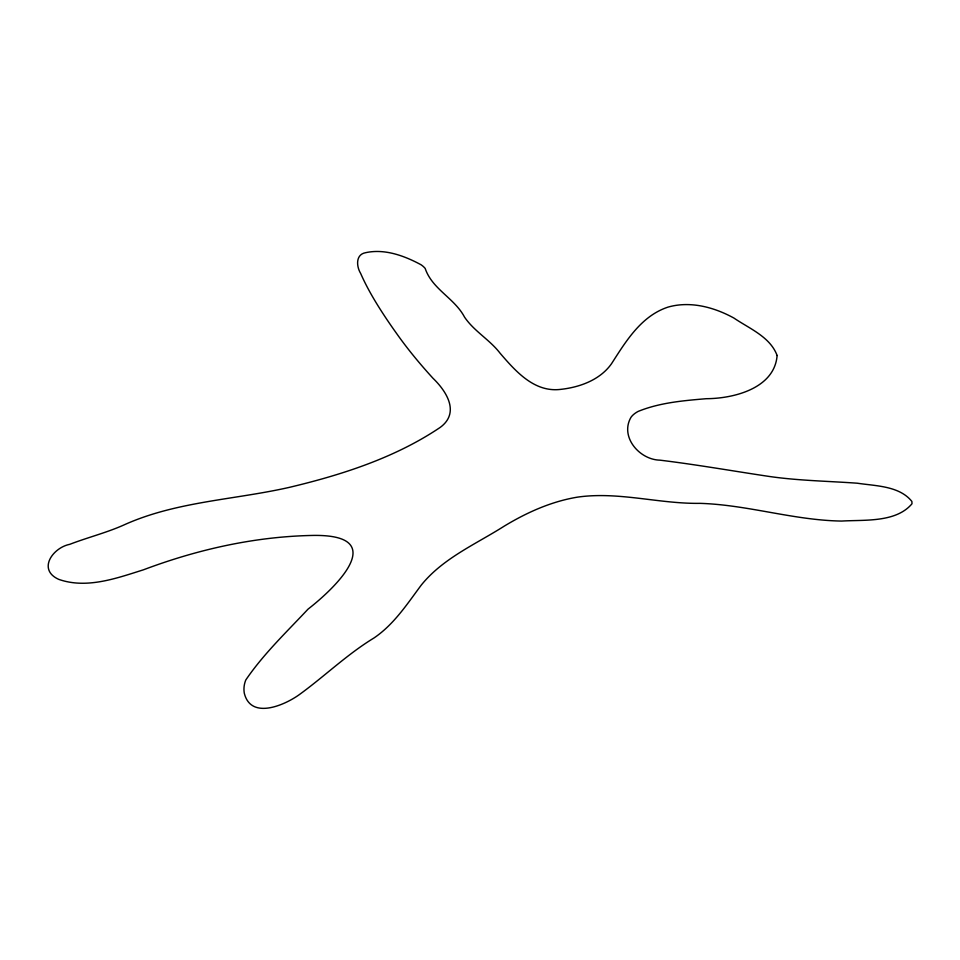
<?xml version="1.0" encoding="UTF-8"?>
<svg xmlns="http://www.w3.org/2000/svg" width="960" height="960" viewBox="0 0 960 960"><rect width="100%" height="100%" fill="white"/><g stroke="black" fill="none" stroke-linecap="round" stroke-linejoin="round"><path stroke-width="1.44" d="M777.108 355.488C774.588 388.248 733.992 398.568 706.308 398.7C683.352 400.644 659.676 402.648 638.172 411.408A28.404 16.404 0 0 0 631.044 417.216C619.596 436.704 639.348 459.684 659.844 460.152C696.42 464.58 732.696 471 769.128 476.436C798.324 480.672 827.856 481.104 857.244 483.204C875.616 486.012 899.292 485.76 911.88 501.432L912 503.76C895.932 522.852 864.36 519.672 841.68 521.064C793.848 520.356 747.72 504.792 699.96 503.352C658.932 503.964 618.384 491.244 577.416 497.148C551.244 501.48 526.692 512.532 504.132 526.2C475.632 544.296 442.872 558.252 421.224 585.156C407.112 604.092 393.9 624.504 373.968 637.992C347.124 654.312 324.6 676.296 299.292 694.644C284.388 705.36 250.836 719.916 244.296 693.192A70.548 40.728 0 0 1 245.796 679.98C263.364 654.12 286.644 631.98 308.04 609.132C337.416 586.296 389.16 534.948 314.436 535.404C255.912 536.292 198.06 549.24 143.412 569.82C116.532 578.268 86.604 589.224 58.668 579.336C37.128 569.556 52.908 547.644 69.684 544.356C87.492 537.492 106.116 532.872 123.6 525.108C175.776 501.384 234.228 499.908 289.44 487.344C341.988 474.828 395.28 457.704 440.292 427.344C460.26 412.572 446.376 391.14 432.972 378.252C420.084 364.128 407.856 349.404 396.816 333.792A1206.216 696.396 0 0 1 386.52 318.948C376.812 304.404 367.656 289.404 360.612 273.36C356.4 266.46 355.44 254.436 365.64 252.684C384.696 248.508 404.376 255.78 421.02 264.744A29.16 16.836 0 0 1 425.172 268.428C432.24 289.32 454.464 298.044 464.52 317.088C474.108 331.284 489.744 339.696 500.124 353.268C515.184 370.716 533.34 391.656 558.84 389.568C578.484 387.72 599.604 380.508 611.46 363.804C625.908 341.328 641.148 315.972 668.004 307.116C690.276 300.732 714.144 307.2 733.92 318.06C749.316 328.56 770.208 336.84 777.108 355.488"/></g></svg>
